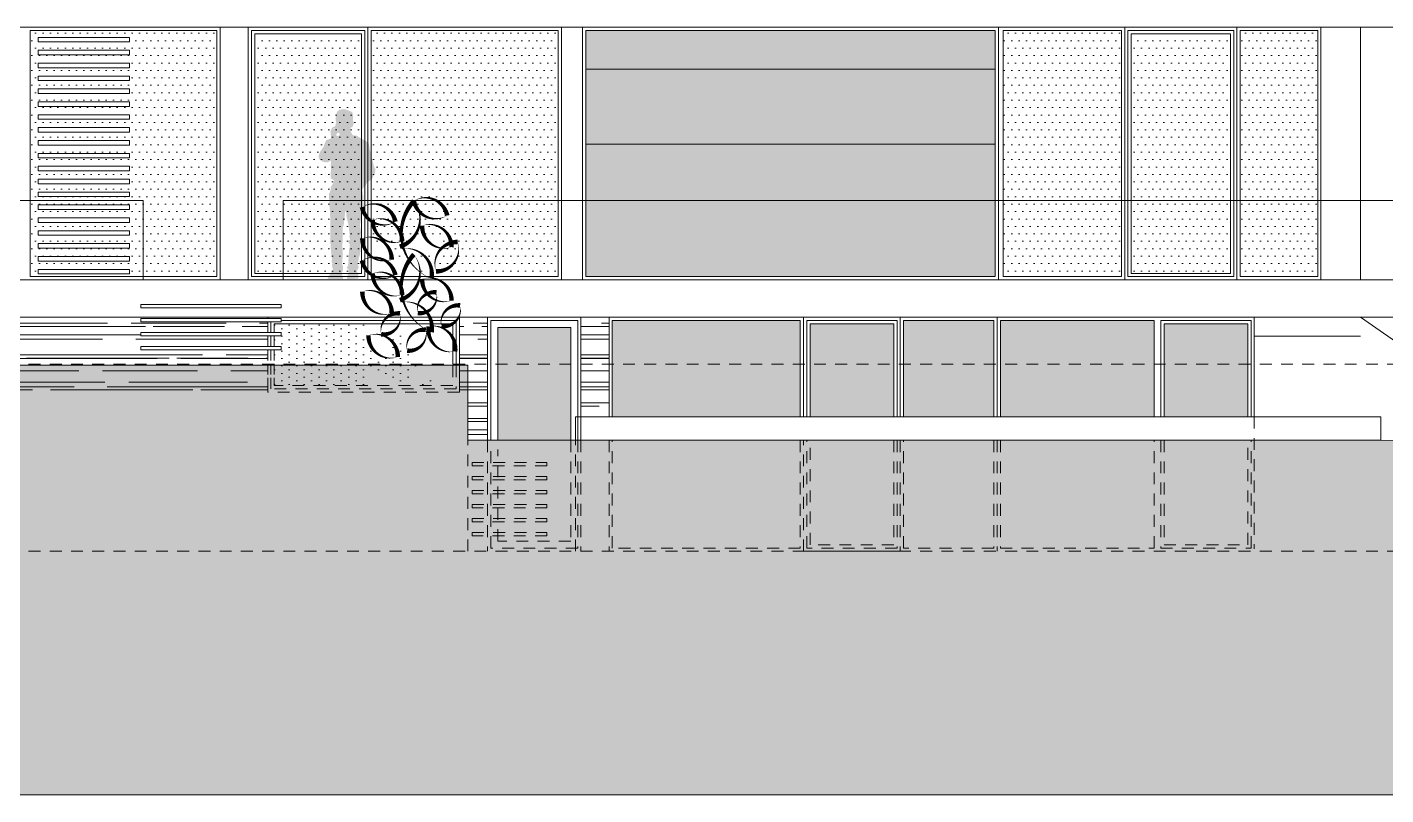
# Model space of a CAD drawing. Header units: metres. Extents: x -45 to 1930, y -347 to 488.
# Drawn here: x 191.44 to 205.97, y -146.25 to -138.05 of the extents above; entities that cross this region are included whole.
import ezdxf

# ---------------------------------------------------------------- set-up
doc = ezdxf.new("R2010")
doc.units = ezdxf.units.M
doc.linetypes.add('ČÁRKOVANÁ', pattern=[19.05, 12.7, -6.35])
for name, color, linetype in [('2 lidi', 4, 'Continuous'), ('koty', 4, 'Continuous'), ('SRAFY', 3, 'Continuous'), ('srafy sklo', 252, 'Continuous'), ('zariz.predmety', 203, 'Continuous'), ('ZARIZOVAKY', 251, 'Continuous'), ('ZDIVO', 1, 'Continuous')]:
    doc.layers.add(name, color=color, linetype=linetype)
doc.layers.add('FLOATINGWINDOWS', color=2, linetype='Continuous', plot=False)
pattern_1 = [(180, (163.36765, -22.20767), (-0.5588, -0.254), [3.81, -0.508, 1.27, -0.254]), (180, (163.02983, -22.33467), (0.254, -0.33782), [0.762, -0.08382, 1.524, -0.1905]), (180, (163.24065, -22.42357), (-1.3208, -0.17018), [2.032, -0.3556, 1.016, -0.254])]

# ---------------------------------------------------------------- blocks, each defined once
blk = doc.blocks.new('pan')
at = {"layer": '2 lidi'}
h = blk.add_hatch(color=254, dxfattribs=at)
h.dxf.hatch_style = 1
h.paths.add_polyline_path([(162.087, 139.288), (162.087, 139.304), (162.075, 139.323), (162.039, 139.455), (162.039, 139.474), (162.037, 139.487), (162.029, 139.499), (162.025, 139.515), (162.018, 139.57), (162.013, 139.582), (161.978, 139.607), (161.908, 139.646), (161.89, 139.659), (161.848, 139.663), (161.839, 139.674), (161.829, 139.695), (161.821, 139.708), (161.818, 139.736), (161.829, 139.749), (161.838, 139.749), (161.851, 139.772), (161.855, 139.791), (161.854, 139.81), (161.848, 139.815), (161.847, 139.883), (161.839, 139.911), (161.823, 139.919), (161.794, 139.931), (161.766, 139.942), (161.747, 139.944), (161.704, 139.936), (161.678, 139.915), (161.67, 139.893), (161.663, 139.861), (161.662, 139.83), (161.665, 139.815), (161.669, 139.803), (161.67, 139.8), (161.667, 139.798), (161.662, 139.786), (161.66, 139.763), (161.652, 139.761), (161.634, 139.75), (161.623, 139.745), (161.621, 139.741), (161.607, 139.705), (161.607, 139.696), (161.613, 139.654), (161.615, 139.642), (161.611, 139.633), (161.603, 139.628), (161.582, 139.619), (161.568, 139.617), (161.559, 139.609), (161.538, 139.558), (161.538, 139.548), (161.507, 139.502), (161.494, 139.486), (161.49, 139.474), (161.485, 139.461), (161.481, 139.45), (161.481, 139.431), (161.485, 139.412), (161.495, 139.4), (161.511, 139.391), (161.525, 139.383), (161.54, 139.378), (161.548, 139.377), (161.571, 139.375), (161.579, 139.378), (161.591, 139.38), (161.603, 139.39), (161.607, 139.392), (161.614, 139.385), (161.611, 139.363), (161.609, 139.346), (161.613, 139.329), (161.613, 139.288), (161.607, 139.255), (161.609, 139.234), (161.607, 139.208), (161.617, 139.198), (161.633, 139.192), (161.643, 139.184), (161.643, 139.167), (161.638, 139.153), (161.628, 139.141), (161.615, 139.118), (161.607, 139.109), (161.611, 139.1), (161.608, 139.08), (161.589, 139.029), (161.592, 138.989), (161.597, 138.955), (161.595, 138.93), (161.597, 138.887), (161.601, 138.851), (161.605, 138.777), (161.604, 138.715), (161.604, 138.669), (161.604, 138.643), (161.605, 138.543), (161.603, 138.528), (161.605, 138.515), (161.607, 138.507), (161.612, 138.429), (161.617, 138.387), (161.621, 138.358), (161.623, 138.34), (161.619, 138.317), (161.626, 138.294), (161.622, 138.276), (161.627, 138.252), (161.631, 138.245), (161.63, 138.239), (161.629, 138.235), (161.634, 138.23), (161.627, 138.211), (161.596, 138.171), (161.583, 138.155), (161.582, 138.147), (161.578, 138.144), (161.578, 138.133), (161.597, 138.128), (161.74, 138.128), (161.742, 138.151), (161.737, 138.159), (161.725, 138.192), (161.734, 138.203), (161.736, 138.209), (161.742, 138.245), (161.742, 138.258), (161.731, 138.286), (161.739, 138.404), (161.735, 138.456), (161.736, 138.591), (161.738, 138.675), (161.748, 138.703), (161.757, 138.779), (161.765, 138.849), (161.774, 138.857), (161.776, 138.804), (161.805, 138.681), (161.806, 138.649), (161.81, 138.613), (161.813, 138.596), (161.806, 138.576), (161.818, 138.56), (161.813, 138.546), (161.803, 138.538), (161.799, 138.516), (161.813, 138.498), (161.813, 138.465), (161.806, 138.448), (161.802, 138.38), (161.795, 138.27), (161.78, 138.25), (161.785, 138.242), (161.792, 138.23), (161.802, 138.232), (161.801, 138.195), (161.795, 138.181), (161.788, 138.164), (161.789, 138.154), (161.782, 138.148), (161.782, 138.128), (161.798, 138.128), (161.855, 138.128), (161.907, 138.134), (161.904, 138.155), (161.899, 138.159), (161.905, 138.173), (161.903, 138.184), (161.892, 138.2), (161.891, 138.221), (161.903, 138.238), (161.908, 138.25), (161.903, 138.274), (161.897, 138.29), (161.928, 138.421), (161.929, 138.483), (161.936, 138.51), (161.933, 138.542), (161.939, 138.556), (161.936, 138.567), (161.929, 138.585), (161.929, 138.6), (161.933, 138.61), (161.932, 138.633), (161.929, 138.657), (161.921, 138.698), (161.941, 138.818), (161.961, 138.907), (161.958, 139.004), (161.958, 139.018), (161.952, 139.028), (161.95, 139.046), (161.95, 139.058), (161.947, 139.069), (161.949, 139.09), (161.953, 139.092), (161.977, 139.131), (161.986, 139.131), (161.989, 139.145), (162.01, 139.17), (162.034, 139.18), (162.058, 139.209), (162.078, 139.254)])
h.paths.add_polyline_path([(161.678, 139.655), (161.67, 139.666), (161.668, 139.672), (161.671, 139.678), (161.678, 139.675), (161.679, 139.688), (161.684, 139.692), (161.695, 139.688), (161.703, 139.683), (161.708, 139.675), (161.703, 139.664), (161.689, 139.659)], flags=16)
h.paths.add_polyline_path([(161.683, 139.724), (161.679, 139.733), (161.684, 139.733), (161.687, 139.729), (161.688, 139.725)], flags=16)
h.paths.add_polyline_path([(161.638, 139.723), (161.642, 139.733), (161.658, 139.739), (161.648, 139.729)], flags=16)

msp = doc.modelspace()

# ---------------------------------------------------------------- hatches: boundary and pattern name
at = {"layer": 'SRAFY', "linetype": 'Continuous', "lineweight": 0}
h = msp.add_hatch(dxfattribs=at)
h.set_pattern_fill('AR-RROOF', color=251, scale=0.01, angle=90, style=0)
h.set_pattern_definition(pattern_1)
h.paths.add_polyline_path([(185.356683, -141.147185, -0.295400081), (185.49218, -141.366778, -0.1755319), (185.330489, -141.363533, -0.234781533), (185.225596, -141.487446, -0.150632452), (185.282476, -141.638967, -0.474312682), (185.530693, -141.910292, -0.460740448), (185.24538, -141.689198, -0.20308736), (184.980061, -141.382212, 0.017026921), (184.961532, -141.384765, 0.627219535), (184.933955, -141.363509, 0.031518356), (184.970758, -141.349808, -0.02162597), (184.961652, -141.305772, -0.424101139), (184.659346, -141.147185), (184.419934, -141.147185), (184.419934, -141.947185), (184.718955, -141.947185, -0.268400861), (184.604369, -141.73884, -0.491976578), (184.917593, -141.947185), (194.01317, -141.947185), (194.01317, -141.794629), (192.655923, -141.794629), (192.655923, -141.759629), (194.01317, -141.759629), (194.01317, -141.644629), (192.655923, -141.644629), (192.655923, -141.609629), (194.01317, -141.609629), (194.01317, -141.494629), (192.655923, -141.494629), (192.655923, -141.459629), (194.01317, -141.459629), (194.01317, -141.344629), (192.655923, -141.344629), (192.655923, -141.309629), (194.01317, -141.309629), (194.01317, -141.194629), (192.655923, -141.194629), (192.655923, -141.159629), (194.01317, -141.159629), (194.01317, -141.147185)])
h.paths.add_polyline_path([(188.716638, -141.494629), (187.216552, -141.494629), (187.216552, -141.459629), (188.716638, -141.459629)], flags=17)
h.paths.add_polyline_path([(188.716638, -141.609629), (188.716638, -141.644629), (187.216552, -141.644629), (187.216552, -141.609629)], flags=17)
h.paths.add_polyline_path([(188.716638, -141.344629), (187.216552, -141.344629), (187.216552, -141.309629), (188.716638, -141.309629)], flags=17)
h.paths.add_polyline_path([(188.716638, -141.759629), (188.716638, -141.794629), (187.216552, -141.794629), (187.216552, -141.759629)], flags=17)
h.paths.add_polyline_path([(188.716638, -141.194629), (187.216552, -141.194629), (187.216552, -141.159629), (188.716638, -141.159629)], flags=17)
h.paths.add_polyline_path([(184.852862, -141.501614, -0.520567051), (184.539121, -141.271669, -0.520567051)], flags=16)
h = msp.add_hatch(dxfattribs=at)
h.set_pattern_fill('AR-RROOF', color=251, scale=0.01, angle=90, style=0)
h.set_pattern_definition(pattern_1)
h.paths.add_polyline_path([(196.06317, -141.147185), (196.06317, -141.417934, -0.010927245), (196.071102, -141.418724, -0.151814378), (196.06317, -141.526702), (196.06317, -141.947185), (196.36317, -141.947185), (196.36317, -141.147185)])
h.paths.add_polyline_path([(195.404225, -141.947185, -0.013117556), (195.404763, -141.959629), (196.06317, -141.959629), (196.154199, -141.959629), (196.154199, -142.459629), (196.36317, -142.459629), (196.36317, -141.947185)])
h.paths.add_polyline_path([(197.36317, -141.147185), (197.36317, -141.947185), (197.66317, -141.947185), (197.66317, -141.147185)])
h.paths.add_polyline_path([(197.36317, -141.947185), (197.36317, -142.209629), (197.66317, -142.209629), (197.66317, -141.947185)])
msp.add_hatch(color=251, dxfattribs=at).paths.add_polyline_path([(179.320908, -146.248956), (179.320908, -143.647185), (184.419934, -143.647185), (184.419934, -141.659629), (196.154199, -141.659629), (196.154199, -142.459629), (205.916439, -142.459629), (215.279839, -142.582523), (215.215271, -146.248956)])
at = {"layer": 'srafy sklo', "linetype": 'Continuous', "lineweight": 0}
h = msp.add_hatch(dxfattribs=at)
h.set_pattern_fill('DOTS', color=256, scale=0.05, style=0)
h.paths.add_polyline_path([(193.469199, -138.082185), (191.471835, -138.082185), (191.471835, -139.897185), (192.680141, -139.897185), (192.680141, -140.712185), (193.469199, -140.712185)])
h.paths.add_polyline_path([(192.536333, -139.168374), (191.559296, -139.168374), (191.559296, -139.119907), (192.536333, -139.119907)], flags=16)
h.paths.add_polyline_path([(192.536333, -139.257648), (192.536333, -139.306114), (191.559296, -139.306114), (191.559296, -139.257648)], flags=16)
h.paths.add_polyline_path([(192.536333, -139.030633), (191.559296, -139.030633), (191.559296, -138.982166), (192.536333, -138.982166)], flags=16)
h.paths.add_polyline_path([(192.536333, -139.395388), (192.536333, -139.443855), (191.559296, -139.443855), (191.559296, -139.395388)], flags=16)
h.paths.add_polyline_path([(192.536333, -138.892892), (191.559296, -138.892892), (191.559296, -138.844425), (192.536333, -138.844425)], flags=16)
h.paths.add_polyline_path([(192.536333, -139.533129), (192.536333, -139.581596), (191.559296, -139.581596), (191.559296, -139.533129)], flags=16)
h.paths.add_polyline_path([(192.536333, -138.755151), (191.559296, -138.755151), (191.559296, -138.706685), (192.536333, -138.706685)], flags=16)
h.paths.add_polyline_path([(192.536333, -139.67087), (192.536333, -139.719337), (191.559296, -139.719337), (191.559296, -139.67087)], flags=16)
h.paths.add_polyline_path([(192.536333, -138.61741), (191.559296, -138.61741), (191.559296, -138.568944), (192.536333, -138.568944)], flags=16)
h.paths.add_polyline_path([(192.536333, -139.808611), (192.536333, -139.857077), (191.559296, -139.857077), (191.559296, -139.808611)], flags=16)
h.paths.add_polyline_path([(192.536333, -138.47967), (191.559296, -138.47967), (191.559296, -138.431203), (192.536333, -138.431203)], flags=16)
h.paths.add_polyline_path([(192.536333, -138.341929), (191.559296, -138.341929), (191.559296, -138.293462), (192.536333, -138.293462)], flags=16)
h.paths.add_polyline_path([(192.536333, -138.204188), (191.559296, -138.204188), (191.559296, -138.155722), (192.536333, -138.155722)], flags=16)
h.paths.add_polyline_path([(195.015371, -138.117185), (193.874199, -138.117185), (193.874199, -140.677185), (194.180141, -140.677185), (194.180141, -139.897185), (195.015371, -139.897185)])
h.paths.add_polyline_path([(195.015371, -139.897185), (194.180141, -139.897185), (194.180141, -140.677185), (195.015371, -140.677185)], flags=17)
h.paths.add_polyline_path([(197.119199, -138.082185), (195.120371, -138.082185), (195.120371, -139.897185), (197.119199, -139.897185)])
h.paths.add_polyline_path([(197.119199, -139.897185), (195.120371, -139.897185), (195.120371, -140.334903, -0.387147091), (195.378309, -140.523879, -0.030388221), (195.352842, -140.537399, -0.169772629), (195.441795, -140.666428, -0.193531092), (195.576315, -140.302417, -0.520567051), (195.932885, -140.457869, -0.363220019), (195.631465, -140.412931, -0.265460516), (195.55331, -140.712185), (195.711495, -140.712185, -0.166002517), (195.665071, -140.565949, -0.411329826), (195.965488, -140.712185), (197.119199, -140.712185)])
h.paths.add_polyline_path([(192.680141, -139.897185), (191.471835, -139.897185), (191.471835, -140.712185), (192.680141, -140.712185)], flags=16)
h.paths.add_polyline_path([(192.536333, -140.359574), (192.536333, -140.40804), (191.559296, -140.40804), (191.559296, -140.359574)], flags=0)
h.paths.add_polyline_path([(192.536333, -140.2703), (191.559296, -140.2703), (191.559296, -140.221833), (192.536333, -140.221833)], flags=0)
h.paths.add_polyline_path([(192.536333, -140.497315), (192.536333, -140.545781), (191.559296, -140.545781), (191.559296, -140.497315)], flags=0)
h.paths.add_polyline_path([(192.536333, -140.132559), (191.559296, -140.132559), (191.559296, -140.084092), (192.536333, -140.084092)], flags=0)
h.paths.add_polyline_path([(192.536333, -140.635055), (192.536333, -140.683522), (191.559296, -140.683522), (191.559296, -140.635055)], flags=0)
h.paths.add_polyline_path([(192.536333, -139.994818), (191.559296, -139.994818), (191.559296, -139.946351), (192.536333, -139.946351)], flags=0)
h = msp.add_hatch(dxfattribs=at)
h.set_pattern_fill('DOTS', color=256, scale=0.025, style=0)
h.set_pattern_definition([(0, (137.951043, -91.92452), (0.01984375, 0.0396875), [0, -0.0396875])])
h.paths.add_polyline_path([(197.414199, -138.082185), (201.794199, -138.082185), (201.794199, -140.712185), (197.414199, -140.712185)])
h = msp.add_hatch(dxfattribs=at)
h.set_pattern_fill('DOTS', color=256, scale=0.05, style=0)
h.paths.add_polyline_path([(201.876388, -138.082185), (201.876388, -139.897185), (203.142814, -139.897185), (203.142814, -138.082185)])
h = msp.add_hatch(dxfattribs=at)
h.set_pattern_fill('DOTS', color=256, scale=0.05, style=0)
h.paths.add_polyline_path([(201.876388, -138.082185), (201.876388, -139.897185), (203.142814, -139.897185), (203.142814, -138.082185)])
h = msp.add_hatch(dxfattribs=at)
h.set_pattern_fill('DOTS', color=256, scale=0.05, style=0)
h.paths.add_polyline_path([(203.247814, -138.117185), (203.247814, -139.897185), (204.307814, -139.897185), (204.307814, -138.117185)])
h = msp.add_hatch(dxfattribs=at)
h.set_pattern_fill('DOTS', color=256, scale=0.05, style=0)
h.paths.add_polyline_path([(203.247814, -138.117185), (203.247814, -139.897185), (204.307814, -139.897185), (204.307814, -138.117185)])
h = msp.add_hatch(dxfattribs=at)
h.set_pattern_fill('DOTS', color=256, scale=0.05, style=0)
h.paths.add_polyline_path([(204.412814, -138.082185), (204.412814, -139.897185), (205.241261, -139.897185), (205.241261, -138.082185)])
h = msp.add_hatch(dxfattribs=at)
h.set_pattern_fill('DOTS', color=256, scale=0.05, style=0)
h.paths.add_polyline_path([(204.412814, -138.082185), (204.412814, -139.897185), (205.241261, -139.897185), (205.241261, -138.082185)])
h = msp.add_hatch(dxfattribs=at)
h.set_pattern_fill('DOTS', color=256, scale=0.05, style=0)
h.paths.add_polyline_path([(203.142814, -139.897185), (201.876388, -139.897185), (201.876388, -140.712185), (203.142814, -140.712185)])
h = msp.add_hatch(dxfattribs=at)
h.set_pattern_fill('DOTS', color=256, scale=0.05, style=0)
h.paths.add_polyline_path([(204.307814, -139.897185), (203.247814, -139.897185), (203.247814, -140.677185), (204.307814, -140.677185)])
h = msp.add_hatch(dxfattribs=at)
h.set_pattern_fill('DOTS', color=256, scale=0.05, style=0)
h.paths.add_polyline_path([(205.241261, -139.897185), (204.412814, -139.897185), (204.412814, -140.712185), (205.241261, -140.712185)])
h = msp.add_hatch(dxfattribs=at)
h.set_pattern_fill('DOTS', color=256, scale=0.05, style=0)
h.set_pattern_definition([(90, (163.36765, -22.20767), (-0.079375, 0.0396875), [0, -0.079375])])
h.paths.add_polyline_path([(194.08317, -141.217185), (194.08317, -141.309629), (194.156009, -141.309629), (194.156009, -141.344629), (194.08317, -141.344629), (194.08317, -141.459629), (194.156009, -141.459629), (194.156009, -141.494629), (194.08317, -141.494629), (194.08317, -141.609629), (194.156009, -141.609629), (194.156009, -141.644629), (194.08317, -141.644629), (194.08317, -141.759629), (194.156009, -141.759629), (194.156009, -141.794629), (194.08317, -141.794629), (194.08317, -141.877185), (195.131838, -141.877185, -0.155558331), (195.091001, -141.73884, -0.401005866), (195.388492, -141.877185), (195.500672, -141.877185, -0.478678715), (195.704298, -141.679014, -0.326987479), (195.619562, -141.877185), (195.84026, -141.877185, -0.241759508), (195.732013, -141.689198, -0.20308736), (195.466694, -141.382212, 0.017026921), (195.448164, -141.384765, 0.520567051), (195.426484, -141.361664, 0.026559677), (195.45739, -141.349808, -0.02162597), (195.448284, -141.305772, -0.330156303), (195.179783, -141.217185)])
h.paths.add_polyline_path([(195.025754, -141.271669, -0.520567051), (195.339494, -141.501614, -0.520567051)], flags=16)
h = msp.add_hatch(dxfattribs=at)
h.set_pattern_fill('DOTS', color=256, scale=0.05, style=0)
h.set_pattern_definition([(0, (137.95104, -88.92452), (0.0396875, 0.079375), [0, -0.079375])])
h.paths.add_polyline_path([(199.70817, -141.182185), (197.69817, -141.182185), (197.69817, -142.209629), (199.70817, -142.209629)])
h.paths.add_polyline_path([(200.70817, -141.217185), (199.81317, -141.217185), (199.81317, -142.209629), (200.70817, -142.209629)])
h.paths.add_polyline_path([(201.77817, -141.182185), (200.81317, -141.182185), (200.81317, -142.209629), (201.77817, -142.209629)])
h.paths.add_polyline_path([(203.49317, -141.182185), (201.84817, -141.182185), (201.84817, -142.209629), (203.49317, -142.209629)])
h.paths.add_polyline_path([(204.49317, -141.217185), (203.59817, -141.217185), (203.59817, -142.209629), (204.49317, -142.209629)])
h.paths.add_polyline_path([(197.25317, -141.257185), (196.47317, -141.257185), (196.47317, -142.459629), (197.25317, -142.459629)])

# ---------------------------------------------------------------- linework, layer by layer
at = {"layer": 'FLOATINGWINDOWS', "linetype": 'Continuous', "lineweight": 0, "flags": 128}
msp.add_lwpolyline([(179.320908, -146.248956), (179.320908, -143.647185), (184.419934, -143.647185), (184.419934, -141.659629), (196.154199, -141.659629), (196.154199, -142.459629), (205.916439, -142.459629), (215.279839, -142.582523), (215.215271, -146.248956)], close=True, dxfattribs=at)
at = {"layer": 'koty', "linetype": 'Continuous', "lineweight": 0}
msp.add_line((197.304199, -142.459629), (197.304199, -142.209629), dxfattribs=at)
at = {"layer": 'SRAFY', "linetype": 'Continuous', "lineweight": 0}
for p, q in [((183.776261, -138.047185), (207.376261, -138.047185)), ((193.504199, -140.747185), (193.504199, -138.047185)), ((193.804199, -140.747185), (193.804199, -138.047185)), ((197.154199, -140.747185), (197.154199, -138.047185)), ((197.379199, -140.747185), (197.379199, -138.047185)), ((205.698709, -140.747185), (205.698709, -138.047185)), ((192.680141, -139.897185), (188.715349, -139.897185)), ((192.680141, -139.897185), (192.680141, -140.747185)), ((207.326261, -139.897185), (194.180141, -139.897185)), ((194.180141, -139.897185), (194.180141, -140.747185)), ((183.776261, -140.747185), (207.376261, -140.747185)), ((183.776261, -141.147185), (207.376261, -141.147185)), ((194.01317, -141.147185), (194.01317, -141.159629)), ((194.01317, -141.194629), (194.01317, -141.309629)), ((196.06317, -141.147185), (196.06317, -141.647185)), ((196.36317, -141.147185), (196.36317, -142.459629)), ((197.36317, -141.147185), (197.36317, -142.459629)), ((204.56317, -141.147185), (204.56317, -142.209629)), ((204.56317, -141.147185), (204.56317, -142.209629)), ((207.623449, -142.482034), (205.698709, -141.147185)), ((194.01317, -141.344629), (194.01317, -141.459629)), ((194.01317, -141.494629), (194.01317, -141.609629)), ((194.01317, -141.644629), (194.01317, -141.759629)), ((194.01317, -141.794629), (194.01317, -141.947185)), ((196.06317, -141.659629), (196.06317, -141.947185)), ((197.304199, -142.209629), (205.916439, -142.209629)), ((205.916439, -142.459629), (205.916439, -142.209629))]:
    msp.add_line(p, q, dxfattribs=at)
at = {"layer": 'SRAFY', "color": 251, "linetype": 'Continuous', "lineweight": 0}
for p, q in [((195.085371, -140.747185), (195.085371, -138.047185)), ((201.829199, -140.747185), (201.829199, -138.047185)), ((203.177814, -140.747185), (203.177814, -138.047185)), ((204.377814, -140.747185), (204.377814, -138.047185)), ((205.276261, -140.747185), (205.276261, -138.047185)), ((201.794199, -138.497185), (197.414199, -138.497185)), ((201.794199, -139.297185), (197.414199, -139.297185)), ((197.66317, -141.147185), (197.66317, -142.209629)), ((201.81317, -141.147185), (201.81317, -142.209629))]:
    msp.add_line(p, q, dxfattribs=at)
at = {"layer": 'SRAFY', "linetype": 'ČÁRKOVANÁ', "lineweight": 0, "ltscale": 0.01}
for p, q in [((184.419934, -141.647185), (215.215271, -141.647185)), ((204.56317, -142.209629), (204.56317, -143.620843)), ((196.154199, -143.647185), (196.154199, -142.459629)), ((196.36317, -142.459629), (196.36317, -143.647185)), ((197.304199, -143.647185), (197.304199, -142.459629)), ((197.36317, -142.459629), (197.36317, -143.647185)), ((184.419934, -143.647185), (215.215271, -143.647185))]:
    msp.add_line(p, q, dxfattribs=at)
at = {"layer": 'SRAFY', "color": 251, "linetype": 'ČÁRKOVANÁ', "lineweight": 0, "ltscale": 0.01}
for p, q in [((197.66317, -142.459629), (197.66317, -143.647185)), ((201.81317, -142.459629), (201.81317, -143.647185))]:
    msp.add_line(p, q, dxfattribs=at)
at = {"layer": 'SRAFY', "color": 251, "linetype": 'Continuous', "lineweight": 0}
for points in [[(193.469199, -138.082185), (191.471835, -138.082185), (191.471835, -140.712185), (193.469199, -140.712185)], [(195.050371, -138.082185), (193.839199, -138.082185), (193.839199, -140.712185), (195.050371, -140.712185)], [(195.015371, -138.117185), (193.874199, -138.117185), (193.874199, -140.677185), (195.015371, -140.677185)], [(197.119199, -138.082185), (195.120371, -138.082185), (195.120371, -140.712185), (197.119199, -140.712185)], [(197.414199, -138.082185), (201.794199, -138.082185), (201.794199, -140.712185), (197.414199, -140.712185)], [(201.876388, -138.082185), (203.142814, -138.082185), (203.142814, -140.712185), (201.876388, -140.712185)], [(203.212814, -138.082185), (204.342814, -138.082185), (204.342814, -140.712185), (203.212814, -140.712185)], [(203.247814, -138.117185), (204.307814, -138.117185), (204.307814, -140.677185), (203.247814, -140.677185)], [(204.412814, -138.082185), (205.241261, -138.082185), (205.241261, -140.712185), (204.412814, -140.712185)]]:
    msp.add_lwpolyline(points, close=True, dxfattribs=at)
at = {"layer": 'SRAFY', "linetype": 'Continuous', "lineweight": 0}
for points in [[(191.559296, -138.204188), (192.536333, -138.204188), (192.536333, -138.155722), (191.559296, -138.155722)], [(191.559296, -138.341929), (192.536333, -138.341929), (192.536333, -138.293462), (191.559296, -138.293462)], [(191.559296, -138.47967), (192.536333, -138.47967), (192.536333, -138.431203), (191.559296, -138.431203)], [(191.559296, -138.61741), (192.536333, -138.61741), (192.536333, -138.568944), (191.559296, -138.568944)], [(191.559296, -138.755151), (192.536333, -138.755151), (192.536333, -138.706685), (191.559296, -138.706685)], [(191.559296, -138.892892), (192.536333, -138.892892), (192.536333, -138.844425), (191.559296, -138.844425)], [(191.559296, -139.030633), (192.536333, -139.030633), (192.536333, -138.982166), (191.559296, -138.982166)], [(191.559296, -139.168374), (192.536333, -139.168374), (192.536333, -139.119907), (191.559296, -139.119907)], [(191.559296, -139.306114), (192.536333, -139.306114), (192.536333, -139.257648), (191.559296, -139.257648)], [(191.559296, -139.443855), (192.536333, -139.443855), (192.536333, -139.395388), (191.559296, -139.395388)], [(191.559296, -139.581596), (192.536333, -139.581596), (192.536333, -139.533129), (191.559296, -139.533129)], [(191.559296, -139.719337), (192.536333, -139.719337), (192.536333, -139.67087), (191.559296, -139.67087)], [(191.559296, -139.857077), (192.536333, -139.857077), (192.536333, -139.808611), (191.559296, -139.808611)], [(191.559296, -139.994818), (192.536333, -139.994818), (192.536333, -139.946351), (191.559296, -139.946351)], [(191.559296, -140.132559), (192.536333, -140.132559), (192.536333, -140.084092), (191.559296, -140.084092)], [(191.559296, -140.2703), (192.536333, -140.2703), (192.536333, -140.221833), (191.559296, -140.221833)], [(191.559296, -140.40804), (192.536333, -140.40804), (192.536333, -140.359574), (191.559296, -140.359574)], [(191.559296, -140.545781), (192.536333, -140.545781), (192.536333, -140.497315), (191.559296, -140.497315)], [(191.559296, -140.683522), (192.536333, -140.683522), (192.536333, -140.635055), (191.559296, -140.635055)], [(194.156009, -141.009629), (194.156009, -141.044629), (192.655923, -141.044629), (192.655923, -141.009629)], [(194.156009, -141.159629), (194.156009, -141.194629), (192.655923, -141.194629), (192.655923, -141.159629)], [(194.156009, -141.309629), (194.156009, -141.344629), (192.655923, -141.344629), (192.655923, -141.309629)], [(194.156009, -141.459629), (194.156009, -141.494629), (192.655923, -141.494629), (192.655923, -141.459629)]]:
    msp.add_lwpolyline(points, close=True, dxfattribs=at)
for points in [[(194.01317, -141.159629), (194.01317, -141.147185), (196.06317, -141.147185), (196.06317, -141.647185)], [(194.01317, -141.309629), (194.01317, -141.194629)], [(194.04817, -141.309629), (194.04817, -141.194629)], [(194.08317, -141.309629), (194.08317, -141.217185), (195.99317, -141.217185), (195.99317, -141.647185)], [(194.156009, -141.182185), (196.02817, -141.182185), (196.02817, -141.647185)], [(196.39817, -142.459629), (196.39817, -141.182185), (197.32817, -141.182185), (197.32817, -142.459629)], [(194.01317, -141.459629), (194.01317, -141.344629)], [(194.04817, -141.459629), (194.04817, -141.344629)], [(194.08317, -141.459629), (194.08317, -141.344629)], [(196.47317, -142.459629), (196.47317, -141.257185), (197.25317, -141.257185), (197.25317, -142.459629)], [(194.01317, -141.609629), (194.01317, -141.494629)], [(194.04817, -141.609629), (194.04817, -141.494629)], [(194.08317, -141.609629), (194.08317, -141.494629)], [(194.01317, -141.759629), (194.01317, -141.644629)], [(194.04817, -141.759629), (194.04817, -141.644629)], [(194.08317, -141.759629), (194.08317, -141.644629)]]:
    msp.add_lwpolyline(points, dxfattribs=at)
at = {"layer": 'SRAFY', "color": 251, "linetype": 'Continuous', "lineweight": 0}
for points in [[(197.69817, -142.209629), (197.69817, -141.182185), (199.70817, -141.182185), (199.70817, -142.209629)], [(199.74317, -142.209629), (199.74317, -141.147185), (200.77817, -141.147185), (200.77817, -142.209629)], [(199.77817, -142.209629), (199.77817, -141.182185), (200.74317, -141.182185), (200.74317, -142.209629)], [(199.81317, -142.209629), (199.81317, -141.217185), (200.70817, -141.217185), (200.70817, -142.209629)], [(200.81317, -142.209629), (200.81317, -141.182185), (201.77817, -141.182185), (201.77817, -142.209629)], [(203.49317, -142.209629), (203.49317, -141.182185), (201.84817, -141.182185), (201.84817, -142.209629)], [(204.52817, -142.209629), (204.52817, -141.182185), (203.56317, -141.182185), (203.56317, -142.209629)], [(204.49317, -142.209629), (204.49317, -141.217185), (203.59817, -141.217185), (203.59817, -142.209629)]]:
    msp.add_lwpolyline(points, dxfattribs=at)
at = {"layer": 'SRAFY', "linetype": 'ČÁRKOVANÁ', "lineweight": 0, "ltscale": 0.01}
for points in [[(196.06317, -141.659629), (196.06317, -141.947185), (194.01317, -141.947185), (194.01317, -141.794629)], [(196.02817, -141.659629), (196.02817, -141.912185), (194.04817, -141.912185), (194.04817, -141.794629)], [(195.99317, -141.659629), (195.99317, -141.877185), (194.08317, -141.877185), (194.08317, -141.794629)], [(197.32817, -142.459629), (197.32817, -143.612185), (196.39817, -143.612185), (196.39817, -142.558851)], [(197.25317, -142.459629), (197.25317, -143.537185), (196.47317, -143.537185), (196.47317, -142.558851)]]:
    msp.add_lwpolyline(points, dxfattribs=at)
at = {"layer": 'SRAFY', "color": 251, "linetype": 'ČÁRKOVANÁ', "lineweight": 0, "ltscale": 0.01}
for points in [[(199.70817, -142.459629), (199.70817, -143.612185), (197.69817, -143.612185), (197.69817, -142.459629)], [(200.77817, -142.459629), (200.77817, -143.647185), (199.74317, -143.647185), (199.74317, -142.459629)], [(200.74317, -142.459629), (200.74317, -143.612185), (199.77817, -143.612185), (199.77817, -142.459629)], [(200.70817, -142.459629), (200.70817, -143.577185), (199.81317, -143.577185), (199.81317, -142.459629)], [(201.77817, -142.459629), (201.77817, -143.612185), (200.81317, -143.612185), (200.81317, -142.459629)], [(201.84817, -142.459629), (201.84817, -143.612185), (203.49317, -143.612185), (203.49317, -142.459629)], [(203.56317, -142.459629), (203.56317, -143.612185), (204.52817, -143.612185), (204.52817, -142.459629)], [(203.59817, -142.459629), (203.59817, -143.577185), (204.49317, -143.577185), (204.49317, -142.459629)]]:
    msp.add_lwpolyline(points, dxfattribs=at)
at = {"layer": 'SRAFY', "linetype": 'ČÁRKOVANÁ', "lineweight": 0, "ltscale": 0.01}
for points in [[(196.998774, -142.697185), (196.998774, -142.732185), (196.198689, -142.732185), (196.198689, -142.697185)], [(196.998774, -142.847185), (196.998774, -142.882185), (196.198689, -142.882185), (196.198689, -142.847185)], [(196.998774, -142.997185), (196.998774, -143.032185), (196.198689, -143.032185), (196.198689, -142.997185)], [(196.998774, -143.147185), (196.998774, -143.182185), (196.198689, -143.182185), (196.198689, -143.147185)], [(196.998774, -143.297185), (196.998774, -143.332185), (196.198689, -143.332185), (196.198689, -143.297185)], [(196.998774, -143.447185), (196.998774, -143.482185), (196.198689, -143.482185), (196.198689, -143.447185)]]:
    msp.add_lwpolyline(points, close=True, dxfattribs=at)
at = {"layer": 'zariz.predmety', "color": 252, "linetype": 'Continuous', "ltscale": 0.001}
for points in [[(195.378309, -140.125432, 0, 0, -0.520567051), (195.378309, -140.125432, 0, 0.05, -0.520567051), (195.021739, -139.969979, 0, 0.05, -0.520567051), (195.378309, -140.125432, 0.05, 0.05, 0)], [(195.576315, -139.90397, 0, 0, -0.520567051), (195.576315, -139.90397, 0, 0.05, -0.520567051), (195.426484, -140.392332, 0, 0.05, -0.520567051), (195.448164, -140.415434, 0, 0.05, -0.520567051), (195.765259, -140.734806, 0, 0.05, -0.520567051), (195.576315, -139.90397, 0.05, 0.05, 0)], [(195.932885, -140.059422, 0, 0, -0.520567051), (195.932885, -140.059422, 0, 0.05, -0.520567051), (195.576315, -139.90397, 0, 0.05, -0.520567051), (195.932885, -140.059422, 0.05, 0.05, 0)], [(195.136426, -140.105865, 0, 0, -0.520567051), (195.136426, -140.105865, 0, 0.05, -0.520567051), (195.450167, -140.33581, 0, 0.05, -0.520567051), (195.136426, -140.105865, 0.05, 0.05, 0)], [(195.665071, -140.167502, 0, 0, -0.520567051), (195.665071, -140.167502, 0, 0.05, -0.520567051), (195.978812, -140.397446, 0, 0.05, -0.520567051), (195.665071, -140.167502, 0.05, 0.05, 0)], [(195.025754, -140.302338, 0, 0, -0.520567051), (195.025754, -140.302338, 0, 0.05, -0.520567051), (195.339494, -140.532282, 0, 0.05, -0.520567051), (195.025754, -140.302338, 0.05, 0.05, 0)], [(196.043507, -140.342448, 0, 0, -0.520567051), (196.043507, -140.342448, 0, 0.05, -0.520567051), (195.813563, -140.656189, 0, 0.05, -0.520567051), (196.043507, -140.342448, 0.05, 0.05, 0)], [(195.378309, -140.696316, 0, 0, -0.520567051), (195.378309, -140.696316, 0, 0.05, -0.520567051), (195.021739, -140.540864, 0, 0.05, -0.520567051), (195.378309, -140.696316, 0.05, 0.05, 0)], [(195.576315, -140.474854, 0, 0, -0.520567051), (195.576315, -140.474854, 0, 0.05, -0.520567051), (195.426484, -140.963216, 0, 0.05, -0.520567051), (195.448164, -140.986318, 0, 0.05, -0.520567051), (195.765259, -141.30569, 0, 0.05, -0.520567051), (195.576315, -140.474854, 0.05, 0.05, 0)], [(195.136426, -140.676749, 0, 0, -0.520567051), (195.136426, -140.676749, 0, 0.05, -0.520567051), (195.450167, -140.906694, 0, 0.05, -0.520567051), (195.136426, -140.676749, 0.05, 0.05, 0)], [(195.665071, -140.738386, 0, 0, -0.520567051), (195.665071, -140.738386, 0, 0.05, -0.520567051), (195.978812, -140.96833, 0, 0.05, -0.520567051), (195.665071, -140.738386, 0.05, 0.05, 0)], [(195.025754, -140.873222, 0, 0, -0.520567051), (195.025754, -140.873222, 0, 0.05, -0.520567051), (195.339494, -141.103166, 0, 0.05, -0.520567051), (195.025754, -140.873222, 0.05, 0.05, 0)], [(195.617974, -141.102572, 0, 0, -0.520567051), (195.617974, -141.102572, 0, 0.05, -0.520567051), (195.817683, -140.880279, 0, 0.05, -0.520567051), (195.617974, -141.102572, 0.05, 0.05, 0)], [(195.871392, -141.24257, 0, 0, -0.520567051), (195.871392, -141.24257, 0, 0.05, -0.520567051), (196.071102, -141.020277, 0, 0.05, -0.520567051), (195.871392, -141.24257, 0.05, 0.05, 0)], [(195.228322, -141.328141, 0, 0, -0.520567051), (195.228322, -141.328141, 0, 0.05, -0.520567051), (195.428032, -141.105848, 0, 0.05, -0.520567051), (195.228322, -141.328141, 0.05, 0.05, 0)], [(196.017325, -141.511845, 0, 0, -0.520567051), (196.017325, -141.511845, 0, 0.05, -0.520567051), (195.734224, -141.245084, 0, 0.05, -0.520567051), (196.017325, -141.511845, 0.05, 0.05, 0)], [(195.404742, -141.570337, 0, 0, -0.520567051), (195.404742, -141.570337, 0, 0.05, -0.520567051), (195.091001, -141.340393, 0, 0.05, -0.520567051), (195.404742, -141.570337, 0.05, 0.05, 0)], [(195.504588, -141.50286, 0, 0, -0.520567051), (195.504588, -141.50286, 0, 0.05, -0.520567051), (195.704298, -141.280567, 0, 0.05, -0.520567051), (195.504588, -141.50286, 0.05, 0.05, 0)]]:
    msp.add_lwpolyline(points, format="xyseb", close=True, dxfattribs=at)
at = {"layer": 'ZARIZOVAKY', "linetype": 'Continuous', "lineweight": 0}
msp.add_line((205.698709, -141.347185), (204.56317, -141.347185), dxfattribs=at)
at = {"layer": 'ZDIVO', "linetype": 'Continuous', "lineweight": 0}
for p, q in [((184.419934, -141.659629), (196.06317, -141.659629)), ((196.154199, -142.459629), (196.154199, -141.959629)), ((196.154199, -142.459629), (205.916439, -142.459629)), ((205.916439, -142.459629), (215.279839, -142.582523))]:
    msp.add_line(p, q, dxfattribs=at)

# ---------------------------------------------------------------- block references
at = {"layer": 'ZARIZOVAKY', "linetype": 'Continuous', "lineweight": 0}
msp.add_blockref('pan', (33.077833, -278.866057), dxfattribs=at)

doc.saveas('drawing.dxf')
